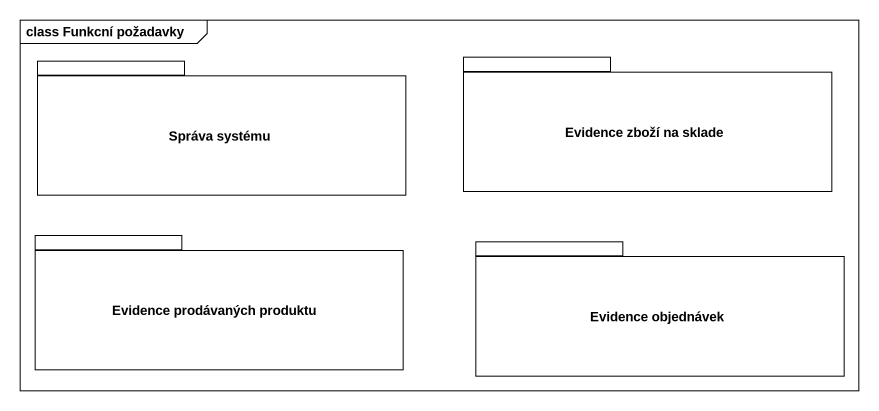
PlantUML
@startuml
mainframe class Funkcní požadavky
package "Správa systému" as Správa_systému {
}
package "Evidence zboží na sklade" as Evidence_zboží_na_sklade {
}
package "Evidence prodávaných produktu" as Evidence_prodávaných {
}
package "Evidence objednávek" as Evidence_objednávek {
}
@enduml
